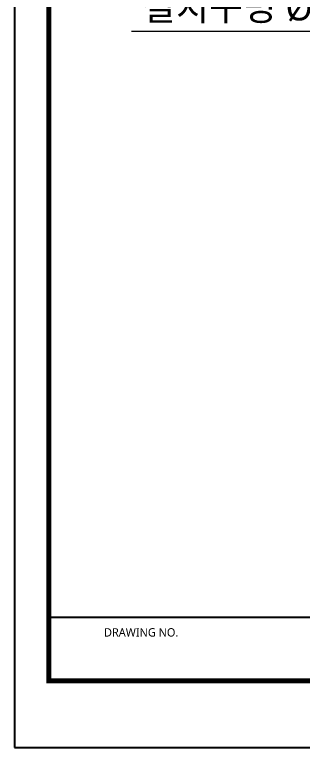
# Model space of a CAD drawing. Extents: x 2070 to 2860, y 0 to 579.
# Drawn here: x 2070.2 to 2177.4, y 0 to 273 of the extents above; entities that cross this region are included whole.
import ezdxf

# ---------------------------------------------------------------- set-up
doc = ezdxf.new("R2010")
doc.units = 0
doc.header["$LTSCALE"] = 10
doc.header["$MEASUREMENT"] = 0
doc.header["$PDMODE"] = 3
doc.header["$PDSIZE"] = -10
doc.layers.get('0').update_dxf_attribs({"linetype": 'CONTINUOUS'})
doc.layers.get('DEFPOINTS').update_dxf_attribs({"linetype": 'CONTINUOUS'})
doc.styles.add('Daelim Dimension', font='NanumGothic.ttf')
doc.dimstyles.new('DEFAULT', dxfattribs={"dimscale": 2, "dimtxt": 2, "dimasz": 2, "dimexe": 0, "dimexo": 2, "dimgap": 1, "dimtad": 1, "dimdec": 0, "dimzin": 9, "dimdsep": 46, "dimtxsty": 'Daelim Dimension', "dimcen": 0.5, "dimclrd": 5, "dimclre": 5, "dimclrt": 256, "dimadec": 1, "dimazin": 0, "dimtfac": 1, "dimtdec": 0, "dimtix": 1, "dimtmove": 0, "dimatfit": 3, "dimfxl": 1, "dimtolj": 1, "dimtzin": 1, "dimlwd": 9, "dimlwe": 9, "dimarcsym": 0})

# ---------------------------------------------------------------- blocks, each defined once
blk = doc.blocks.new('*D6')
at = {"color": 5, "lineweight": 9, "ltscale": 0.5, "transparency": 16777216}
for p, q in [((2226.43, 268.85), (2226.43, 266.74)), ((2261.43, 268.85), (2261.43, 266.74)), ((2226.43, 266.74), (2113.81, 266.74)), ((2257.43, 266.74), (2230.43, 266.74))]:
    blk.add_line(p, q, dxfattribs=at)
at = {"color": 5, "ltscale": 0.5, "transparency": 16777216}
for points in [[(2230.43, 267.41), (2230.43, 266.07), (2226.43, 266.74)], [(2257.43, 267.41), (2257.43, 266.07), (2261.43, 266.74)]]:
    blk.add_solid(points, dxfattribs=at)
at = {"layer": 'DEFPOINTS', "color": 0, "ltscale": 0.5, "transparency": 16777216}
for p in [(2261.43, 266.74), (2226.43, 264.85), (2261.43, 264.85)]:
    blk.add_point(p, dxfattribs=at)
at = {"color": 7, "ltscale": 0.5, "transparency": 16777216, "insert": (2156.92, 275.36), "char_height": 10, "attachment_point": 5, "style": 'Daelim Dimension'}
blk.add_mtext('\\A1;설치구멍 %%C35', dxfattribs=at)

msp = doc.modelspace()

# ---------------------------------------------------------------- linework, layer by layer
at = {"color": 5}
msp.add_line((2082.94, 48.49), (2718.96, 48.49), dxfattribs=at)
at = {"ltscale": 0.5}
msp.add_lwpolyline([(2070.24, 0), (2860.12, 0), (2860.12, 578.76), (2070.24, 578.76)], close=True, dxfattribs=at)
at = {"color": 5, "linetype": 'ByBlock', "lineweight": 200, "const_width": 1.82}
msp.add_lwpolyline([(2082.94, 24.78), (2847.34, 24.78), (2847.34, 565.32), (2082.94, 565.32)], close=True, dxfattribs=at)

# ---------------------------------------------------------------- texts
at = {"color": 5, "ltscale": 40, "style": 'Daelim Dimension'}
msp.add_text('DRAWING NO.', height=3.1171, dxfattribs=at).set_placement((2103.54, 41.29))

# ---------------------------------------------------------------- dimensions: what is measured, and where the dimension line sits
at = {"color": 5, "ltscale": 0.5}
dim = msp.add_linear_dim(base=(2261.43, 266.74), p1=(2226.43, 264.85), p2=(2261.43, 264.85), text='설치구멍 %%C<>', dimstyle='DEFAULT', override={"dimtxt": 5, "dimclrd": 5, "dimclre": 5, "dimclrt": 7}, dxfattribs=at)
dim.commit()
dim.dimension.update_dxf_attribs({"geometry": '*D6', "text_midpoint": (2156.92, 266.74), "dimtype": 160})

doc.saveas('drawing.dxf')
